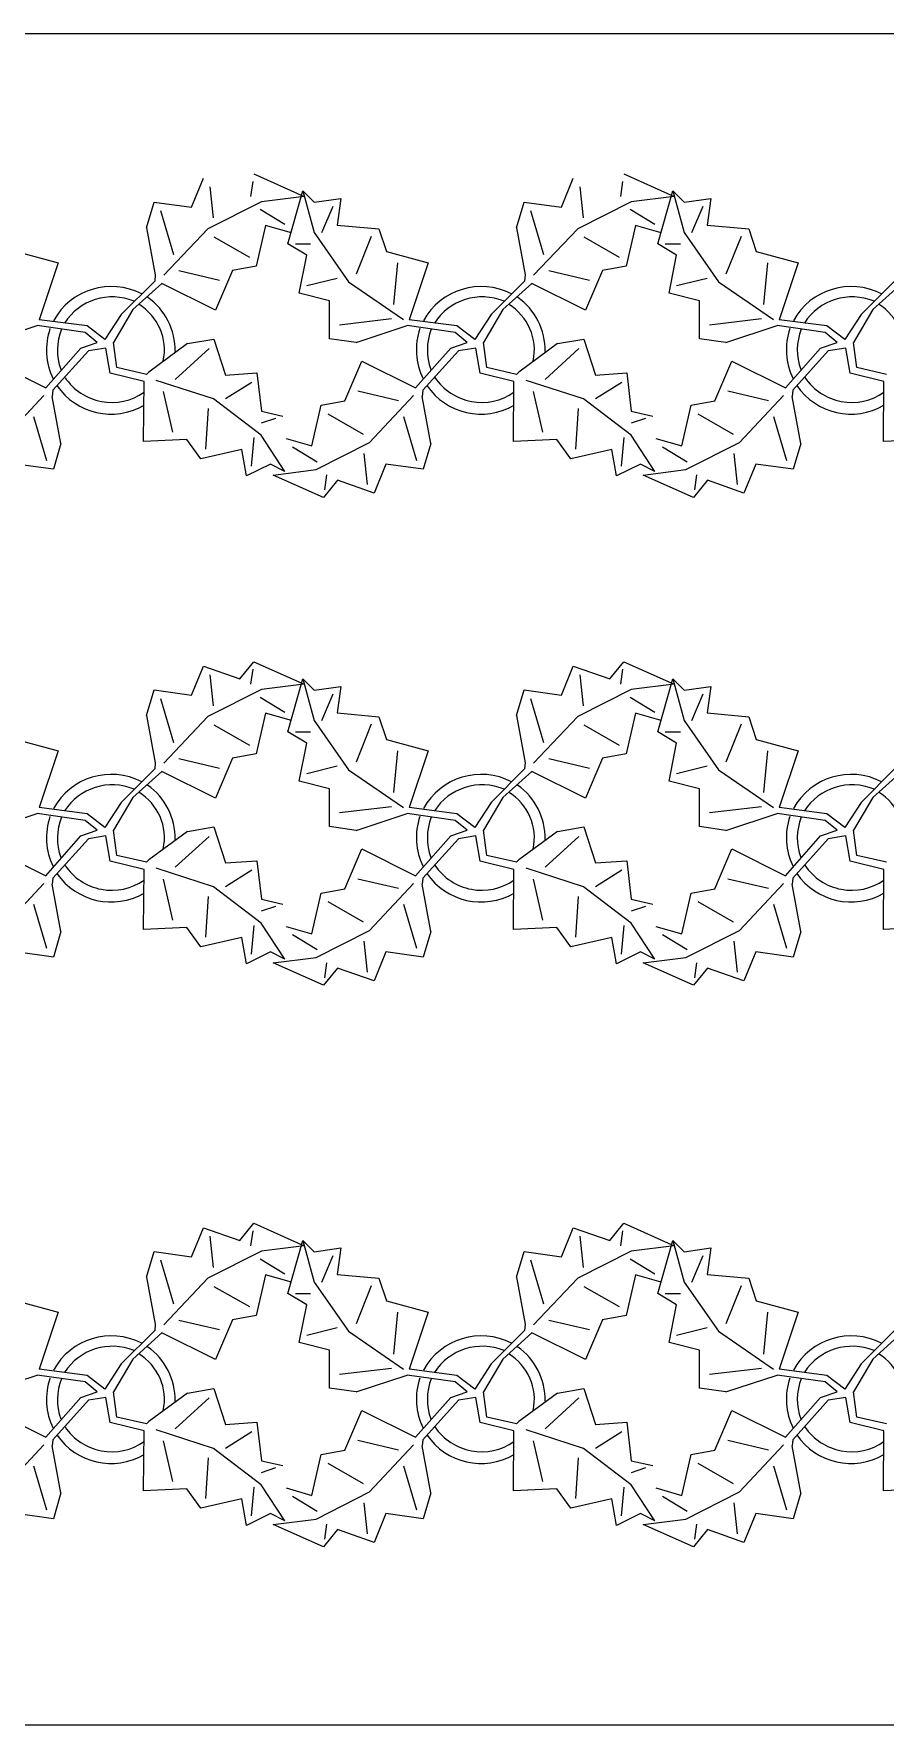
# Model space of a CAD drawing. Header units: inches. Extents: x 8624 to 20537, y 780 to 7738.
# Drawn here: x 10090.7 to 10170.1, y 7155.8 to 7313.6 of the extents above; entities that cross this region are included whole.
import ezdxf

# ---------------------------------------------------------------- set-up
doc = ezdxf.new("R2010")
doc.units = ezdxf.units.IN
doc.header["$MEASUREMENT"] = 0

msp = doc.modelspace()

# ---------------------------------------------------------------- linework, layer by layer
for p, q in [((10573.53, 7313.57), (9162.9, 7313.57)), ((10573.53, 7155.82), (9175.53, 7155.82))]:
    msp.add_line(p, q)
at = {"color": 114, "linetype": 'Continuous'}
for p, q in [((10111.19, 7300.5), (10115.9, 7298.41)), ((10145.69, 7300.5), (10150.4, 7298.41)), ((10105.4, 7297.39), (10106.49, 7300.09)), ((10107.09, 7299.29), (10107.4, 7296.39)), ((10111.09, 7299.8), (10110.9, 7298.4)), ((10114.36, 7293.97), (10115.78, 7298.92)), ((10115.78, 7298.92), (10116.84, 7295.03)), ((10115.78, 7298.92), (10116.84, 7297.86)), ((10139.9, 7297.39), (10140.99, 7300.09)), ((10141.59, 7299.29), (10141.9, 7296.39)), ((10145.59, 7299.8), (10145.4, 7298.4)), ((10148.86, 7293.97), (10150.28, 7298.92)), ((10150.28, 7298.92), (10151.34, 7295.03)), ((10150.28, 7298.92), (10151.34, 7297.86)), ((10101.2, 7295.48), (10101.9, 7297.88)), ((10101.9, 7297.88), (10105.4, 7297.39)), ((10111.9, 7297.9), (10106.9, 7295.39)), ((10115.9, 7298.41), (10111.9, 7297.9)), ((10116.84, 7297.86), (10119.31, 7298.21)), ((10117.55, 7295.03), (10118.61, 7297.5)), ((10119.31, 7298.21), (10118.96, 7295.73)), ((10135.7, 7295.48), (10136.4, 7297.88)), ((10136.4, 7297.88), (10139.9, 7297.39)), ((10146.4, 7297.9), (10141.4, 7295.39)), ((10150.4, 7298.41), (10146.4, 7297.9)), ((10151.34, 7297.86), (10153.81, 7298.21)), ((10152.05, 7295.03), (10153.11, 7297.5)), ((10153.81, 7298.21), (10153.46, 7295.73)), ((10102.5, 7297.08), (10103.71, 7292.98)), ((10112.3, 7295.7), (10111.41, 7291.9)), ((10111.8, 7297.2), (10114.1, 7295.81)), ((10114.7, 7295.01), (10112.3, 7295.7)), ((10118.96, 7295.73), (10122.85, 7295.38)), ((10137, 7297.08), (10138.21, 7292.98)), ((10146.8, 7295.7), (10145.91, 7291.9)), ((10146.3, 7297.2), (10148.6, 7295.81)), ((10149.2, 7295.01), (10146.8, 7295.7)), ((10153.46, 7295.73), (10157.35, 7295.38)), ((10101.2, 7295.48), (10102.01, 7291.08)), ((10106.9, 7295.39), (10102.79, 7291.05)), ((10110.81, 7292.7), (10107.51, 7294.59)), ((10116.84, 7295.03), (10120.02, 7290.43)), ((10122.14, 7294.67), (10120.73, 7291.14)), ((10122.85, 7295.38), (10123.56, 7293.26)), ((10135.7, 7295.48), (10136.51, 7291.08)), ((10141.4, 7295.39), (10137.29, 7291.05)), ((10145.31, 7292.7), (10142.01, 7294.59)), ((10151.34, 7295.03), (10154.52, 7290.43)), ((10156.64, 7294.67), (10155.23, 7291.14)), ((10157.35, 7295.38), (10158.06, 7293.26)), ((10089.06, 7293.26), (10092.95, 7292.2)), ((10116.13, 7292.91), (10114.36, 7293.97)), ((10115.07, 7293.97), (10116.49, 7293.97)), ((10115.42, 7289.37), (10116.13, 7292.91)), ((10123.56, 7293.26), (10127.45, 7292.2)), ((10150.63, 7292.91), (10148.86, 7293.97)), ((10149.57, 7293.97), (10150.99, 7293.97)), ((10149.92, 7289.37), (10150.63, 7292.91)), ((10158.06, 7293.26), (10161.95, 7292.2)), ((10092.95, 7292.2), (10091.18, 7286.9)), ((10102.01, 7291.08), (10101.95, 7290.51)), ((10104.21, 7291.49), (10108.01, 7290.59)), ((10109.21, 7291.5), (10107.62, 7287.79)), ((10111.41, 7291.9), (10109.21, 7291.5)), ((10124.26, 7288.31), (10124.62, 7292.2)), ((10127.45, 7292.2), (10125.68, 7286.9)), ((10136.51, 7291.08), (10136.45, 7290.51)), ((10138.71, 7291.49), (10142.51, 7290.59)), ((10143.71, 7291.5), (10142.12, 7287.79)), ((10145.91, 7291.9), (10143.71, 7291.5)), ((10158.76, 7288.31), (10159.12, 7292.2)), ((10161.95, 7292.2), (10160.18, 7286.9)), ((10101.95, 7290.51), (10098.83, 7287.39)), ((10099.91, 7287.85), (10102.62, 7290.28)), ((10107.62, 7287.79), (10102.62, 7290.28)), ((10116.13, 7290.08), (10118.96, 7290.79)), ((10120.02, 7290.43), (10125.17, 7286.91)), ((10136.45, 7290.51), (10133.33, 7287.39)), ((10134.41, 7287.85), (10137.12, 7290.28)), ((10142.12, 7287.79), (10137.12, 7290.28)), ((10150.63, 7290.08), (10153.46, 7290.79)), ((10154.52, 7290.43), (10159.67, 7286.91)), ((10170.95, 7290.51), (10167.83, 7287.39)), ((10168.91, 7287.85), (10171.62, 7290.28)), ((10099.91, 7287.85), (10098.11, 7284.79)), ((10118.25, 7288.66), (10115.42, 7289.37)), ((10118.25, 7285.13), (10118.25, 7288.66)), ((10134.41, 7287.85), (10132.61, 7284.79)), ((10152.75, 7288.66), (10149.92, 7289.37)), ((10152.75, 7285.13), (10152.75, 7288.66)), ((10168.91, 7287.85), (10167.11, 7284.79)), ((10086.23, 7284.77), (10090.99, 7286.35)), ((10095.47, 7285.7), (10090.99, 7286.35)), ((10095.64, 7286.33), (10091.18, 7286.9)), ((10097.3, 7285.05), (10095.64, 7286.33)), ((10098.83, 7287.39), (10097.3, 7285.05)), ((10124.03, 7286.98), (10119.19, 7286.4)), ((10120.73, 7284.77), (10125.49, 7286.35)), ((10129.97, 7285.7), (10125.49, 7286.35)), ((10130.14, 7286.33), (10125.68, 7286.9)), ((10131.8, 7285.05), (10130.14, 7286.33)), ((10133.33, 7287.39), (10131.8, 7285.05)), ((10158.53, 7286.98), (10153.69, 7286.4)), ((10155.23, 7284.77), (10159.99, 7286.35)), ((10164.47, 7285.7), (10159.99, 7286.35)), ((10164.64, 7286.33), (10160.18, 7286.9)), ((10166.3, 7285.05), (10164.64, 7286.33)), ((10167.83, 7287.39), (10166.3, 7285.05)), ((10095.06, 7284.26), (10096.59, 7284.79)), ((10096.59, 7284.79), (10095.47, 7285.7)), ((10098.42, 7282.44), (10098.11, 7284.79)), ((10105.01, 7284.68), (10101.41, 7282.02)), ((10105.01, 7284.68), (10107.47, 7285.1)), ((10107.47, 7285.1), (10108.57, 7281.74)), ((10120.73, 7284.77), (10118.25, 7285.13)), ((10129.56, 7284.26), (10131.09, 7284.79)), ((10131.09, 7284.79), (10129.97, 7285.7)), ((10132.92, 7282.44), (10132.61, 7284.79)), ((10139.51, 7284.68), (10135.91, 7282.02)), ((10139.51, 7284.68), (10141.97, 7285.1)), ((10141.97, 7285.1), (10143.07, 7281.74)), ((10155.23, 7284.77), (10152.75, 7285.13)), ((10164.06, 7284.26), (10165.59, 7284.79)), ((10165.59, 7284.79), (10164.47, 7285.7)), ((10167.42, 7282.44), (10167.11, 7284.79)), ((10091.79, 7280.55), (10095.06, 7284.26)), ((10095.77, 7284), (10092.45, 7280.32)), ((10097.4, 7284.26), (10095.77, 7284)), ((10097.81, 7281.92), (10097.4, 7284.26)), ((10107.02, 7284.21), (10103.87, 7281.33)), ((10126.29, 7280.55), (10129.56, 7284.26)), ((10130.27, 7284), (10126.95, 7280.32)), ((10131.9, 7284.26), (10130.27, 7284)), ((10132.31, 7281.92), (10131.9, 7284.26)), ((10141.52, 7284.21), (10138.37, 7281.33)), ((10160.79, 7280.55), (10164.06, 7284.26)), ((10164.77, 7284), (10161.45, 7280.32)), ((10166.4, 7284.26), (10164.77, 7284)), ((10166.81, 7281.92), (10166.4, 7284.26)), ((10086.78, 7283.04), (10091.79, 7280.55)), ((10100.96, 7281.13), (10097.81, 7281.92)), ((10098.42, 7282.44), (10098.42, 7282.44)), ((10101.19, 7281.8), (10098.42, 7282.44)), ((10101.41, 7282.02), (10101.19, 7281.8)), ((10108.57, 7281.74), (10111.48, 7281.94)), ((10111.48, 7281.94), (10111.9, 7278.36)), ((10119.69, 7279.33), (10121.28, 7283.04)), ((10121.28, 7283.04), (10126.29, 7280.55)), ((10135.46, 7281.13), (10132.31, 7281.92)), ((10132.92, 7282.44), (10132.92, 7282.44)), ((10135.69, 7281.8), (10132.92, 7282.44)), ((10135.91, 7282.02), (10135.69, 7281.8)), ((10143.07, 7281.74), (10145.98, 7281.94)), ((10145.98, 7281.94), (10146.4, 7278.36)), ((10154.19, 7279.33), (10155.78, 7283.04)), ((10155.78, 7283.04), (10160.79, 7280.55)), ((10169.96, 7281.13), (10166.81, 7281.92)), ((10167.42, 7282.44), (10167.42, 7282.44)), ((10170.19, 7281.8), (10167.42, 7282.44)), ((10092.45, 7280.32), (10092.39, 7279.75)), ((10100.92, 7275.54), (10100.96, 7281.13)), ((10107.43, 7279.51), (10102.08, 7281.24)), ((10102.74, 7280.22), (10103.61, 7276.41)), ((10111.02, 7281.05), (10108.55, 7279.51)), ((10124.69, 7279.35), (10120.89, 7280.24)), ((10126.95, 7280.32), (10126.89, 7279.75)), ((10135.42, 7275.54), (10135.46, 7281.13)), ((10141.93, 7279.51), (10136.58, 7281.24)), ((10137.24, 7280.22), (10138.11, 7276.41)), ((10145.52, 7281.05), (10143.05, 7279.51)), ((10159.19, 7279.35), (10155.39, 7280.24)), ((10161.45, 7280.32), (10161.39, 7279.75)), ((10169.92, 7275.54), (10169.96, 7281.13)), ((10087.5, 7275.44), (10091.6, 7279.83)), ((10093.2, 7275.35), (10092.39, 7279.75)), ((10106.73, 7274.82), (10106.98, 7278.62)), ((10111.88, 7276.13), (10107.43, 7279.51)), ((10111.9, 7278.36), (10113.9, 7277.9)), ((10116.6, 7275.13), (10117.49, 7278.93)), ((10117.49, 7278.93), (10119.69, 7279.33)), ((10122, 7275.44), (10126.1, 7279.83)), ((10127.7, 7275.35), (10126.89, 7279.75)), ((10141.23, 7274.82), (10141.48, 7278.62)), ((10146.38, 7276.13), (10141.93, 7279.51)), ((10146.4, 7278.36), (10148.4, 7277.9)), ((10151.1, 7275.13), (10151.99, 7278.93)), ((10151.99, 7278.93), (10154.19, 7279.33)), ((10156.5, 7275.44), (10160.6, 7279.83)), ((10162.2, 7275.35), (10161.39, 7279.75)), ((10091.9, 7273.75), (10090.69, 7277.85)), ((10113.23, 7277.68), (10111.89, 7277.25)), ((10118.09, 7278.13), (10121.4, 7276.24)), ((10126.4, 7273.75), (10125.19, 7277.85)), ((10147.73, 7277.68), (10146.39, 7277.25)), ((10152.59, 7278.13), (10155.9, 7276.24)), ((10160.9, 7273.75), (10159.69, 7277.85)), ((10093.2, 7275.35), (10092.5, 7272.95)), ((10104.94, 7275.73), (10100.92, 7275.54)), ((10106.27, 7273.93), (10104.94, 7275.73)), ((10111.21, 7275.91), (10110.96, 7273.23)), ((10114.09, 7272.76), (10111.88, 7276.13)), ((10114.2, 7275.82), (10116.6, 7275.13)), ((10117, 7272.93), (10122, 7275.44)), ((10127.7, 7275.35), (10127, 7272.95)), ((10139.44, 7275.73), (10135.42, 7275.54)), ((10140.77, 7273.93), (10139.44, 7275.73)), ((10145.71, 7275.91), (10145.46, 7273.23)), ((10148.59, 7272.76), (10146.38, 7276.13)), ((10148.7, 7275.82), (10151.1, 7275.13)), ((10151.5, 7272.93), (10156.5, 7275.44)), ((10162.2, 7275.35), (10161.5, 7272.95)), ((10173.94, 7275.73), (10169.92, 7275.54)), ((10110.08, 7274.8), (10106.27, 7273.93)), ((10110.51, 7272.34), (10110.08, 7274.8)), ((10117.1, 7273.63), (10114.8, 7275.02)), ((10121.81, 7271.54), (10121.5, 7274.44)), ((10144.58, 7274.8), (10140.77, 7273.93)), ((10145.01, 7272.34), (10144.58, 7274.8)), ((10151.6, 7273.63), (10149.3, 7275.02)), ((10156.31, 7271.54), (10156, 7274.44)), ((10092.5, 7272.95), (10089, 7273.44)), ((10112.75, 7273.44), (10110.51, 7272.34)), ((10114.09, 7272.76), (10112.75, 7273.44)), ((10113, 7272.42), (10117, 7272.93)), ((10117.71, 7270.33), (10113, 7272.42)), ((10117.81, 7271.03), (10118, 7272.43)), ((10123.5, 7273.44), (10122.41, 7270.74)), ((10127, 7272.95), (10123.5, 7273.44)), ((10147.25, 7273.44), (10145.01, 7272.34)), ((10148.59, 7272.76), (10147.25, 7273.44)), ((10147.5, 7272.42), (10151.5, 7272.93)), ((10152.21, 7270.33), (10147.5, 7272.42)), ((10152.31, 7271.03), (10152.5, 7272.43)), ((10158, 7273.44), (10156.91, 7270.74)), ((10161.5, 7272.95), (10158, 7273.44)), ((10119, 7271.93), (10117.71, 7270.33)), ((10122.41, 7270.74), (10119, 7271.93)), ((10153.5, 7271.93), (10152.21, 7270.33)), ((10156.91, 7270.74), (10153.5, 7271.93)), ((10109.9, 7253.4), (10111.19, 7255)), ((10111.19, 7255), (10115.9, 7252.91)), ((10144.4, 7253.4), (10145.69, 7255)), ((10145.69, 7255), (10150.4, 7252.91)), ((10105.4, 7251.89), (10106.49, 7254.59)), ((10106.49, 7254.59), (10109.9, 7253.4)), ((10107.09, 7253.79), (10107.4, 7250.89)), ((10111.09, 7254.3), (10110.9, 7252.9)), ((10114.36, 7248.47), (10115.78, 7253.42)), ((10115.78, 7253.42), (10116.84, 7249.53)), ((10115.78, 7253.42), (10116.84, 7252.36)), ((10139.9, 7251.89), (10140.99, 7254.59)), ((10140.99, 7254.59), (10144.4, 7253.4)), ((10141.59, 7253.79), (10141.9, 7250.89)), ((10145.59, 7254.3), (10145.4, 7252.9)), ((10148.86, 7248.47), (10150.28, 7253.42)), ((10150.28, 7253.42), (10151.34, 7249.53)), ((10150.28, 7253.42), (10151.34, 7252.36)), ((10101.2, 7249.98), (10101.9, 7252.38)), ((10101.9, 7252.38), (10105.4, 7251.89)), ((10102.5, 7251.58), (10103.71, 7247.48)), ((10111.9, 7252.4), (10106.9, 7249.89)), ((10111.8, 7251.7), (10114.1, 7250.31)), ((10115.9, 7252.91), (10111.9, 7252.4)), ((10116.84, 7252.36), (10119.31, 7252.71)), ((10117.55, 7249.53), (10118.61, 7252)), ((10119.31, 7252.71), (10118.96, 7250.23)), ((10135.7, 7249.98), (10136.4, 7252.38)), ((10136.4, 7252.38), (10139.9, 7251.89)), ((10137, 7251.58), (10138.21, 7247.48)), ((10146.4, 7252.4), (10141.4, 7249.89)), ((10146.3, 7251.7), (10148.6, 7250.31)), ((10150.4, 7252.91), (10146.4, 7252.4)), ((10151.34, 7252.36), (10153.81, 7252.71)), ((10152.05, 7249.53), (10153.11, 7252)), ((10153.81, 7252.71), (10153.46, 7250.23)), ((10101.2, 7249.98), (10102.01, 7245.58)), ((10112.3, 7250.2), (10111.41, 7246.4)), ((10114.7, 7249.51), (10112.3, 7250.2)), ((10118.96, 7250.23), (10122.85, 7249.88)), ((10135.7, 7249.98), (10136.51, 7245.58)), ((10146.8, 7250.2), (10145.91, 7246.4)), ((10149.2, 7249.51), (10146.8, 7250.2)), ((10153.46, 7250.23), (10157.35, 7249.88)), ((10106.9, 7249.89), (10102.79, 7245.55)), ((10110.81, 7247.2), (10107.51, 7249.09)), ((10116.13, 7247.41), (10114.36, 7248.47)), ((10115.07, 7248.47), (10116.49, 7248.47)), ((10116.84, 7249.53), (10120.02, 7244.93)), ((10122.14, 7249.17), (10120.73, 7245.64)), ((10122.85, 7249.88), (10123.56, 7247.76)), ((10141.4, 7249.89), (10137.29, 7245.55)), ((10145.31, 7247.2), (10142.01, 7249.09)), ((10150.63, 7247.41), (10148.86, 7248.47)), ((10149.57, 7248.47), (10150.99, 7248.47)), ((10151.34, 7249.53), (10154.52, 7244.93)), ((10156.64, 7249.17), (10155.23, 7245.64)), ((10157.35, 7249.88), (10158.06, 7247.76)), ((10089.06, 7247.76), (10092.95, 7246.7)), ((10115.42, 7243.87), (10116.13, 7247.41)), ((10123.56, 7247.76), (10127.45, 7246.7)), ((10149.92, 7243.87), (10150.63, 7247.41)), ((10158.06, 7247.76), (10161.95, 7246.7)), ((10092.95, 7246.7), (10091.18, 7241.4)), ((10102.01, 7245.58), (10101.95, 7245.01)), ((10104.21, 7245.99), (10108.01, 7245.09)), ((10109.21, 7246), (10107.62, 7242.29)), ((10111.41, 7246.4), (10109.21, 7246)), ((10116.13, 7244.58), (10118.96, 7245.29)), ((10124.26, 7242.81), (10124.62, 7246.7)), ((10127.45, 7246.7), (10125.68, 7241.4)), ((10136.51, 7245.58), (10136.45, 7245.01)), ((10138.71, 7245.99), (10142.51, 7245.09)), ((10143.71, 7246), (10142.12, 7242.29)), ((10145.91, 7246.4), (10143.71, 7246)), ((10150.63, 7244.58), (10153.46, 7245.29)), ((10158.76, 7242.81), (10159.12, 7246.7)), ((10161.95, 7246.7), (10160.18, 7241.4)), ((10101.95, 7245.01), (10098.83, 7241.89)), ((10099.91, 7242.35), (10102.62, 7244.78)), ((10107.62, 7242.29), (10102.62, 7244.78)), ((10118.25, 7243.16), (10115.42, 7243.87)), ((10120.02, 7244.93), (10125.17, 7241.41)), ((10136.45, 7245.01), (10133.33, 7241.89)), ((10134.41, 7242.35), (10137.12, 7244.78)), ((10142.12, 7242.29), (10137.12, 7244.78)), ((10152.75, 7243.16), (10149.92, 7243.87)), ((10154.52, 7244.93), (10159.67, 7241.41)), ((10170.95, 7245.01), (10167.83, 7241.89)), ((10168.91, 7242.35), (10171.62, 7244.78)), ((10099.91, 7242.35), (10098.11, 7239.29)), ((10118.25, 7239.63), (10118.25, 7243.16)), ((10134.41, 7242.35), (10132.61, 7239.29)), ((10152.75, 7239.63), (10152.75, 7243.16)), ((10168.91, 7242.35), (10167.11, 7239.29)), ((10086.23, 7239.27), (10090.99, 7240.85)), ((10095.47, 7240.2), (10090.99, 7240.85)), ((10095.64, 7240.83), (10091.18, 7241.4)), ((10097.3, 7239.55), (10095.64, 7240.83)), ((10098.83, 7241.89), (10097.3, 7239.55)), ((10124.03, 7241.48), (10119.19, 7240.9)), ((10120.73, 7239.27), (10125.49, 7240.85)), ((10129.97, 7240.2), (10125.49, 7240.85)), ((10130.14, 7240.83), (10125.68, 7241.4)), ((10131.8, 7239.55), (10130.14, 7240.83)), ((10133.33, 7241.89), (10131.8, 7239.55)), ((10158.53, 7241.48), (10153.69, 7240.9)), ((10155.23, 7239.27), (10159.99, 7240.85)), ((10164.47, 7240.2), (10159.99, 7240.85)), ((10164.64, 7240.83), (10160.18, 7241.4)), ((10166.3, 7239.55), (10164.64, 7240.83)), ((10167.83, 7241.89), (10166.3, 7239.55)), ((10095.06, 7238.76), (10096.59, 7239.29)), ((10096.59, 7239.29), (10095.47, 7240.2)), ((10098.42, 7236.94), (10098.11, 7239.29)), ((10105.01, 7239.18), (10101.41, 7236.52)), ((10105.01, 7239.18), (10107.47, 7239.6)), ((10107.47, 7239.6), (10108.57, 7236.24)), ((10120.73, 7239.27), (10118.25, 7239.63)), ((10129.56, 7238.76), (10131.09, 7239.29)), ((10131.09, 7239.29), (10129.97, 7240.2)), ((10132.92, 7236.94), (10132.61, 7239.29)), ((10139.51, 7239.18), (10135.91, 7236.52)), ((10139.51, 7239.18), (10141.97, 7239.6)), ((10141.97, 7239.6), (10143.07, 7236.24)), ((10155.23, 7239.27), (10152.75, 7239.63)), ((10164.06, 7238.76), (10165.59, 7239.29)), ((10165.59, 7239.29), (10164.47, 7240.2)), ((10167.42, 7236.94), (10167.11, 7239.29)), ((10086.78, 7237.54), (10091.79, 7235.05)), ((10091.79, 7235.05), (10095.06, 7238.76)), ((10095.77, 7238.5), (10092.45, 7234.82)), ((10097.4, 7238.76), (10095.77, 7238.5)), ((10097.81, 7236.42), (10097.4, 7238.76)), ((10107.02, 7238.71), (10103.87, 7235.83)), ((10119.69, 7233.83), (10121.28, 7237.54)), ((10121.28, 7237.54), (10126.29, 7235.05)), ((10126.29, 7235.05), (10129.56, 7238.76)), ((10130.27, 7238.5), (10126.95, 7234.82)), ((10131.9, 7238.76), (10130.27, 7238.5)), ((10132.31, 7236.42), (10131.9, 7238.76)), ((10141.52, 7238.71), (10138.37, 7235.83)), ((10154.19, 7233.83), (10155.78, 7237.54)), ((10155.78, 7237.54), (10160.79, 7235.05)), ((10160.79, 7235.05), (10164.06, 7238.76)), ((10164.77, 7238.5), (10161.45, 7234.82)), ((10166.4, 7238.76), (10164.77, 7238.5)), ((10166.81, 7236.42), (10166.4, 7238.76)), ((10100.96, 7235.63), (10097.81, 7236.42)), ((10098.42, 7236.94), (10098.42, 7236.94)), ((10101.19, 7236.3), (10098.42, 7236.94)), ((10101.41, 7236.52), (10101.19, 7236.3)), ((10107.43, 7234.01), (10102.08, 7235.74)), ((10108.57, 7236.24), (10111.48, 7236.44)), ((10111.48, 7236.44), (10111.9, 7232.86)), ((10135.46, 7235.63), (10132.31, 7236.42)), ((10132.92, 7236.94), (10132.92, 7236.94)), ((10135.69, 7236.3), (10132.92, 7236.94)), ((10135.91, 7236.52), (10135.69, 7236.3)), ((10141.93, 7234.01), (10136.58, 7235.74)), ((10143.07, 7236.24), (10145.98, 7236.44)), ((10145.98, 7236.44), (10146.4, 7232.86)), ((10169.96, 7235.63), (10166.81, 7236.42)), ((10167.42, 7236.94), (10167.42, 7236.94)), ((10170.19, 7236.3), (10167.42, 7236.94)), ((10087.5, 7229.94), (10091.6, 7234.33)), ((10092.45, 7234.82), (10092.39, 7234.25)), ((10093.2, 7229.85), (10092.39, 7234.25)), ((10100.92, 7230.04), (10100.96, 7235.63)), ((10102.74, 7234.72), (10103.61, 7230.91)), ((10111.02, 7235.55), (10108.55, 7234.01)), ((10124.69, 7233.85), (10120.89, 7234.74)), ((10122, 7229.94), (10126.1, 7234.33)), ((10126.95, 7234.82), (10126.89, 7234.25)), ((10127.7, 7229.85), (10126.89, 7234.25)), ((10135.42, 7230.04), (10135.46, 7235.63)), ((10137.24, 7234.72), (10138.11, 7230.91)), ((10145.52, 7235.55), (10143.05, 7234.01)), ((10159.19, 7233.85), (10155.39, 7234.74)), ((10156.5, 7229.94), (10160.6, 7234.33)), ((10161.45, 7234.82), (10161.39, 7234.25)), ((10162.2, 7229.85), (10161.39, 7234.25)), ((10169.92, 7230.04), (10169.96, 7235.63)), ((10106.73, 7229.32), (10106.98, 7233.12)), ((10111.88, 7230.63), (10107.43, 7234.01)), ((10111.9, 7232.86), (10113.9, 7232.4)), ((10116.6, 7229.63), (10117.49, 7233.43)), ((10117.49, 7233.43), (10119.69, 7233.83)), ((10118.09, 7232.63), (10121.4, 7230.74)), ((10141.23, 7229.32), (10141.48, 7233.12)), ((10146.38, 7230.63), (10141.93, 7234.01)), ((10146.4, 7232.86), (10148.4, 7232.4)), ((10151.1, 7229.63), (10151.99, 7233.43)), ((10151.99, 7233.43), (10154.19, 7233.83)), ((10152.59, 7232.63), (10155.9, 7230.74)), ((10091.9, 7228.25), (10090.69, 7232.35)), ((10113.23, 7232.18), (10111.89, 7231.75)), ((10126.4, 7228.25), (10125.19, 7232.35)), ((10147.73, 7232.18), (10146.39, 7231.75)), ((10160.9, 7228.25), (10159.69, 7232.35)), ((10093.2, 7229.85), (10092.5, 7227.45)), ((10104.94, 7230.23), (10100.92, 7230.04)), ((10106.27, 7228.43), (10104.94, 7230.23)), ((10111.21, 7230.41), (10110.96, 7227.73)), ((10114.09, 7227.26), (10111.88, 7230.63)), ((10114.2, 7230.32), (10116.6, 7229.63)), ((10117.1, 7228.13), (10114.8, 7229.52)), ((10117, 7227.43), (10122, 7229.94)), ((10127.7, 7229.85), (10127, 7227.45)), ((10139.44, 7230.23), (10135.42, 7230.04)), ((10140.77, 7228.43), (10139.44, 7230.23)), ((10145.71, 7230.41), (10145.46, 7227.73)), ((10148.59, 7227.26), (10146.38, 7230.63)), ((10148.7, 7230.32), (10151.1, 7229.63)), ((10151.6, 7228.13), (10149.3, 7229.52)), ((10151.5, 7227.43), (10156.5, 7229.94)), ((10162.2, 7229.85), (10161.5, 7227.45)), ((10173.94, 7230.23), (10169.92, 7230.04)), ((10092.5, 7227.45), (10089, 7227.94)), ((10110.08, 7229.3), (10106.27, 7228.43)), ((10110.51, 7226.84), (10110.08, 7229.3)), ((10112.75, 7227.94), (10110.51, 7226.84)), ((10114.09, 7227.26), (10112.75, 7227.94)), ((10121.81, 7226.04), (10121.5, 7228.94)), ((10123.5, 7227.94), (10122.41, 7225.24)), ((10127, 7227.45), (10123.5, 7227.94)), ((10144.58, 7229.3), (10140.77, 7228.43)), ((10145.01, 7226.84), (10144.58, 7229.3)), ((10147.25, 7227.94), (10145.01, 7226.84)), ((10148.59, 7227.26), (10147.25, 7227.94)), ((10156.31, 7226.04), (10156, 7228.94)), ((10158, 7227.94), (10156.91, 7225.24)), ((10161.5, 7227.45), (10158, 7227.94)), ((10113, 7226.92), (10117, 7227.43)), ((10117.71, 7224.83), (10113, 7226.92)), ((10119, 7226.43), (10117.71, 7224.83)), ((10117.81, 7225.53), (10118, 7226.93)), ((10122.41, 7225.24), (10119, 7226.43)), ((10147.5, 7226.92), (10151.5, 7227.43)), ((10152.21, 7224.83), (10147.5, 7226.92)), ((10153.5, 7226.43), (10152.21, 7224.83)), ((10152.31, 7225.53), (10152.5, 7226.93)), ((10156.91, 7225.24), (10153.5, 7226.43)), ((10109.9, 7201.02), (10111.19, 7202.63)), ((10111.19, 7202.63), (10115.9, 7200.54)), ((10144.4, 7201.02), (10145.69, 7202.63)), ((10145.69, 7202.63), (10150.4, 7200.54)), ((10105.4, 7199.51), (10106.49, 7202.22)), ((10106.49, 7202.22), (10109.9, 7201.02)), ((10107.09, 7201.42), (10107.4, 7198.52)), ((10111.09, 7201.93), (10110.9, 7200.53)), ((10114.36, 7196.09), (10115.78, 7201.04)), ((10115.78, 7201.04), (10116.84, 7197.15)), ((10115.78, 7201.04), (10116.84, 7199.98)), ((10139.9, 7199.51), (10140.99, 7202.22)), ((10140.99, 7202.22), (10144.4, 7201.02)), ((10141.59, 7201.42), (10141.9, 7198.52)), ((10145.59, 7201.93), (10145.4, 7200.53)), ((10148.86, 7196.09), (10150.28, 7201.04)), ((10150.28, 7201.04), (10151.34, 7197.15)), ((10150.28, 7201.04), (10151.34, 7199.98)), ((10101.2, 7197.6), (10101.9, 7200.01)), ((10101.9, 7200.01), (10105.4, 7199.51)), ((10111.9, 7200.03), (10106.9, 7197.52)), ((10115.9, 7200.54), (10111.9, 7200.03)), ((10116.84, 7199.98), (10119.31, 7200.34)), ((10117.55, 7197.15), (10118.61, 7199.63)), ((10119.31, 7200.34), (10118.96, 7197.86)), ((10135.7, 7197.6), (10136.4, 7200.01)), ((10136.4, 7200.01), (10139.9, 7199.51)), ((10146.4, 7200.03), (10141.4, 7197.52)), ((10150.4, 7200.54), (10146.4, 7200.03)), ((10151.34, 7199.98), (10153.81, 7200.34)), ((10152.05, 7197.15), (10153.11, 7199.63)), ((10153.81, 7200.34), (10153.46, 7197.86)), ((10102.5, 7199.21), (10103.71, 7195.11)), ((10111.8, 7199.33), (10114.1, 7197.93)), ((10137, 7199.21), (10138.21, 7195.11)), ((10146.3, 7199.33), (10148.6, 7197.93)), ((10101.2, 7197.6), (10102.01, 7193.21)), ((10106.9, 7197.52), (10102.79, 7193.17)), ((10110.81, 7194.83), (10107.51, 7196.72)), ((10112.3, 7197.83), (10111.41, 7194.03)), ((10114.7, 7197.13), (10112.3, 7197.83)), ((10116.84, 7197.15), (10120.02, 7192.56)), ((10118.96, 7197.86), (10122.85, 7197.51)), ((10122.14, 7196.8), (10120.73, 7193.26)), ((10122.85, 7197.51), (10123.56, 7195.39)), ((10135.7, 7197.6), (10136.51, 7193.21)), ((10141.4, 7197.52), (10137.29, 7193.17)), ((10145.31, 7194.83), (10142.01, 7196.72)), ((10146.8, 7197.83), (10145.91, 7194.03)), ((10149.2, 7197.13), (10146.8, 7197.83)), ((10151.34, 7197.15), (10154.52, 7192.56)), ((10153.46, 7197.86), (10157.35, 7197.51)), ((10156.64, 7196.8), (10155.23, 7193.26)), ((10157.35, 7197.51), (10158.06, 7195.39)), ((10089.06, 7195.39), (10092.95, 7194.33)), ((10116.13, 7195.03), (10114.36, 7196.09)), ((10115.07, 7196.09), (10116.49, 7196.09)), ((10115.42, 7191.5), (10116.13, 7195.03)), ((10123.56, 7195.39), (10127.45, 7194.33)), ((10150.63, 7195.03), (10148.86, 7196.09)), ((10149.57, 7196.09), (10150.99, 7196.09)), ((10149.92, 7191.5), (10150.63, 7195.03)), ((10158.06, 7195.39), (10161.95, 7194.33)), ((10092.95, 7194.33), (10091.18, 7189.02)), ((10102.01, 7193.21), (10101.95, 7192.64)), ((10104.21, 7193.61), (10108.01, 7192.72)), ((10109.21, 7193.62), (10107.62, 7189.92)), ((10111.41, 7194.03), (10109.21, 7193.62)), ((10124.26, 7190.44), (10124.62, 7194.33)), ((10127.45, 7194.33), (10125.68, 7189.02)), ((10136.51, 7193.21), (10136.45, 7192.64)), ((10138.71, 7193.61), (10142.51, 7192.72)), ((10143.71, 7193.62), (10142.12, 7189.92)), ((10145.91, 7194.03), (10143.71, 7193.62)), ((10158.76, 7190.44), (10159.12, 7194.33)), ((10161.95, 7194.33), (10160.18, 7189.02)), ((10101.95, 7192.64), (10098.83, 7189.52)), ((10099.91, 7189.97), (10102.62, 7192.41)), ((10107.62, 7189.92), (10102.62, 7192.41)), ((10116.13, 7192.2), (10118.96, 7192.91)), ((10120.02, 7192.56), (10125.17, 7189.04)), ((10136.45, 7192.64), (10133.33, 7189.52)), ((10134.41, 7189.97), (10137.12, 7192.41)), ((10142.12, 7189.92), (10137.12, 7192.41)), ((10150.63, 7192.2), (10153.46, 7192.91)), ((10154.52, 7192.56), (10159.67, 7189.04)), ((10170.95, 7192.64), (10167.83, 7189.52)), ((10168.91, 7189.97), (10171.62, 7192.41)), ((10118.25, 7190.79), (10115.42, 7191.5)), ((10118.25, 7187.25), (10118.25, 7190.79)), ((10152.75, 7190.79), (10149.92, 7191.5)), ((10152.75, 7187.25), (10152.75, 7190.79)), ((10086.23, 7186.9), (10090.99, 7188.48)), ((10095.47, 7187.83), (10090.99, 7188.48)), ((10095.64, 7188.45), (10091.18, 7189.02)), ((10097.3, 7187.17), (10095.64, 7188.45)), ((10098.83, 7189.52), (10097.3, 7187.17)), ((10099.91, 7189.97), (10098.11, 7186.91)), ((10124.03, 7189.1), (10119.19, 7188.53)), ((10120.73, 7186.9), (10125.49, 7188.48)), ((10129.97, 7187.83), (10125.49, 7188.48)), ((10130.14, 7188.45), (10125.68, 7189.02)), ((10131.8, 7187.17), (10130.14, 7188.45)), ((10133.33, 7189.52), (10131.8, 7187.17)), ((10134.41, 7189.97), (10132.61, 7186.91)), ((10158.53, 7189.1), (10153.69, 7188.53)), ((10155.23, 7186.9), (10159.99, 7188.48)), ((10164.47, 7187.83), (10159.99, 7188.48)), ((10164.64, 7188.45), (10160.18, 7189.02)), ((10166.3, 7187.17), (10164.64, 7188.45)), ((10167.83, 7189.52), (10166.3, 7187.17)), ((10168.91, 7189.97), (10167.11, 7186.91)), ((10095.06, 7186.39), (10096.59, 7186.91)), ((10096.59, 7186.91), (10095.47, 7187.83)), ((10098.42, 7184.56), (10098.11, 7186.91)), ((10105.01, 7186.8), (10107.47, 7187.23)), ((10107.47, 7187.23), (10108.57, 7183.87)), ((10120.73, 7186.9), (10118.25, 7187.25)), ((10129.56, 7186.39), (10131.09, 7186.91)), ((10131.09, 7186.91), (10129.97, 7187.83)), ((10132.92, 7184.56), (10132.61, 7186.91)), ((10139.51, 7186.8), (10141.97, 7187.23)), ((10141.97, 7187.23), (10143.07, 7183.87)), ((10155.23, 7186.9), (10152.75, 7187.25)), ((10164.06, 7186.39), (10165.59, 7186.91)), ((10165.59, 7186.91), (10164.47, 7187.83)), ((10167.42, 7184.56), (10167.11, 7186.91)), ((10091.79, 7182.68), (10095.06, 7186.39)), ((10095.77, 7186.13), (10092.45, 7182.44)), ((10097.4, 7186.39), (10095.77, 7186.13)), ((10097.81, 7184.04), (10097.4, 7186.39)), ((10105.01, 7186.8), (10101.41, 7184.15)), ((10107.02, 7186.34), (10103.87, 7183.46)), ((10126.29, 7182.68), (10129.56, 7186.39)), ((10130.27, 7186.13), (10126.95, 7182.44)), ((10131.9, 7186.39), (10130.27, 7186.13)), ((10132.31, 7184.04), (10131.9, 7186.39)), ((10139.51, 7186.8), (10135.91, 7184.15)), ((10141.52, 7186.34), (10138.37, 7183.46)), ((10160.79, 7182.68), (10164.06, 7186.39)), ((10164.77, 7186.13), (10161.45, 7182.44)), ((10166.4, 7186.39), (10164.77, 7186.13)), ((10166.81, 7184.04), (10166.4, 7186.39)), ((10086.78, 7185.16), (10091.79, 7182.68)), ((10100.96, 7183.26), (10097.81, 7184.04)), ((10098.42, 7184.56), (10098.42, 7184.56)), ((10101.19, 7183.92), (10098.42, 7184.56)), ((10101.41, 7184.15), (10101.19, 7183.92)), ((10108.57, 7183.87), (10111.48, 7184.07)), ((10111.48, 7184.07), (10111.9, 7180.49)), ((10119.69, 7181.46), (10121.28, 7185.16)), ((10121.28, 7185.16), (10126.29, 7182.68)), ((10135.46, 7183.26), (10132.31, 7184.04)), ((10132.92, 7184.56), (10132.92, 7184.56)), ((10135.69, 7183.92), (10132.92, 7184.56)), ((10135.91, 7184.15), (10135.69, 7183.92)), ((10143.07, 7183.87), (10145.98, 7184.07)), ((10145.98, 7184.07), (10146.4, 7180.49)), ((10154.19, 7181.46), (10155.78, 7185.16)), ((10155.78, 7185.16), (10160.79, 7182.68)), ((10169.96, 7183.26), (10166.81, 7184.04)), ((10167.42, 7184.56), (10167.42, 7184.56)), ((10170.19, 7183.92), (10167.42, 7184.56)), ((10092.45, 7182.44), (10092.39, 7181.88)), ((10100.92, 7177.67), (10100.96, 7183.26)), ((10107.43, 7181.64), (10102.08, 7183.37)), ((10102.74, 7182.35), (10103.61, 7178.54)), ((10111.02, 7183.18), (10108.55, 7181.63)), ((10124.69, 7181.47), (10120.89, 7182.36)), ((10126.95, 7182.44), (10126.89, 7181.88)), ((10135.42, 7177.67), (10135.46, 7183.26)), ((10141.93, 7181.64), (10136.58, 7183.37)), ((10137.24, 7182.35), (10138.11, 7178.54)), ((10145.52, 7183.18), (10143.05, 7181.63)), ((10159.19, 7181.47), (10155.39, 7182.36)), ((10161.45, 7182.44), (10161.39, 7181.88)), ((10169.92, 7177.67), (10169.96, 7183.26)), ((10087.5, 7177.57), (10091.6, 7181.96)), ((10093.2, 7177.48), (10092.39, 7181.88)), ((10106.73, 7176.95), (10106.98, 7180.75)), ((10111.88, 7178.25), (10107.43, 7181.64)), ((10116.6, 7177.25), (10117.49, 7181.06)), ((10117.49, 7181.06), (10119.69, 7181.46)), ((10122, 7177.57), (10126.1, 7181.96)), ((10127.7, 7177.48), (10126.89, 7181.88)), ((10141.23, 7176.95), (10141.48, 7180.75)), ((10146.38, 7178.25), (10141.93, 7181.64)), ((10151.1, 7177.25), (10151.99, 7181.06)), ((10151.99, 7181.06), (10154.19, 7181.46)), ((10156.5, 7177.57), (10160.6, 7181.96)), ((10162.2, 7177.48), (10161.39, 7181.88)), ((10091.9, 7175.88), (10090.69, 7179.97)), ((10113.23, 7179.81), (10111.89, 7179.37)), ((10111.9, 7180.49), (10113.9, 7180.03)), ((10118.09, 7180.26), (10121.4, 7178.36)), ((10126.4, 7175.88), (10125.19, 7179.97)), ((10147.73, 7179.81), (10146.39, 7179.37)), ((10146.4, 7180.49), (10148.4, 7180.03)), ((10152.59, 7180.26), (10155.9, 7178.36)), ((10160.9, 7175.88), (10159.69, 7179.97)), ((10093.2, 7177.48), (10092.5, 7175.08)), ((10104.94, 7177.86), (10100.92, 7177.67)), ((10106.27, 7176.06), (10104.94, 7177.86)), ((10111.21, 7178.03), (10110.96, 7175.35)), ((10114.09, 7174.88), (10111.88, 7178.25)), ((10114.2, 7177.95), (10116.6, 7177.25)), ((10117, 7175.05), (10122, 7177.57)), ((10127.7, 7177.48), (10127, 7175.08)), ((10139.44, 7177.86), (10135.42, 7177.67)), ((10140.77, 7176.06), (10139.44, 7177.86)), ((10145.71, 7178.03), (10145.46, 7175.35)), ((10148.59, 7174.88), (10146.38, 7178.25)), ((10148.7, 7177.95), (10151.1, 7177.25)), ((10151.5, 7175.05), (10156.5, 7177.57)), ((10162.2, 7177.48), (10161.5, 7175.08)), ((10173.94, 7177.86), (10169.92, 7177.67)), ((10110.08, 7176.93), (10106.27, 7176.06)), ((10110.51, 7174.46), (10110.08, 7176.93)), ((10117.1, 7175.75), (10114.8, 7177.15)), ((10121.81, 7173.66), (10121.5, 7176.56)), ((10144.58, 7176.93), (10140.77, 7176.06)), ((10145.01, 7174.46), (10144.58, 7176.93)), ((10151.6, 7175.75), (10149.3, 7177.15)), ((10156.31, 7173.66), (10156, 7176.56)), ((10092.5, 7175.08), (10089, 7175.57)), ((10112.75, 7175.56), (10110.51, 7174.46)), ((10114.09, 7174.88), (10112.75, 7175.56)), ((10113, 7174.54), (10117, 7175.05)), ((10117.71, 7172.46), (10113, 7174.54)), ((10117.81, 7173.16), (10118, 7174.56)), ((10123.5, 7175.57), (10122.41, 7172.87)), ((10127, 7175.08), (10123.5, 7175.57)), ((10147.25, 7175.56), (10145.01, 7174.46)), ((10148.59, 7174.88), (10147.25, 7175.56)), ((10147.5, 7174.54), (10151.5, 7175.05)), ((10152.21, 7172.46), (10147.5, 7174.54)), ((10152.31, 7173.16), (10152.5, 7174.56)), ((10158, 7175.57), (10156.91, 7172.87)), ((10161.5, 7175.08), (10158, 7175.57)), ((10119, 7174.06), (10117.71, 7172.46)), ((10122.41, 7172.87), (10119, 7174.06)), ((10153.5, 7174.06), (10152.21, 7172.46)), ((10156.91, 7172.87), (10153.5, 7174.06))]:
    msp.add_line(p, q, dxfattribs=at)
for centre, radius, start, end in [((10097.91, 7283.85), 6.15, 62.5812, 151.2714), ((10132.41, 7283.85), 6.15, 62.5812, 151.2714), ((10166.91, 7283.85), 6.15, 62.5812, 151.2714), ((10098, 7283.74), 5.29, 67.3711, 147.472), ((10097.86, 7284.07), 5, 348.1647, 58.6725), ((10097.86, 7284.07), 6, 358.6147, 55.1169), ((10132.5, 7283.74), 5.29, 67.3711, 147.472), ((10132.36, 7284.07), 5, 348.1647, 58.6725), ((10132.36, 7284.07), 6, 358.6147, 55.1169), ((10167, 7283.74), 5.29, 67.3711, 147.472), ((10166.86, 7284.07), 5, 348.1647, 58.6725), ((10097.99, 7284.1), 6.13, 161.2017, 206.0918), ((10098.16, 7284.07), 5.28, 158.4094, 200.0301), ((10132.49, 7284.1), 6.13, 161.2017, 206.0918), ((10132.66, 7284.07), 5.28, 158.4094, 200.0301), ((10166.99, 7284.1), 6.13, 161.2017, 206.0918), ((10167.16, 7284.07), 5.28, 158.4094, 200.0301), ((10097.95, 7284.44), 5.25, 213.8219, 304.9414), ((10132.45, 7284.44), 5.25, 213.8219, 304.9414), ((10166.95, 7284.44), 5.25, 213.8219, 304.9414), ((10097.89, 7284.23), 6.13, 214.3757, 300.1028), ((10132.39, 7284.23), 6.13, 214.3757, 300.1028), ((10166.89, 7284.23), 6.13, 214.3757, 300.1028), ((10097.91, 7238.35), 6.15, 62.5812, 151.2714), ((10132.41, 7238.35), 6.15, 62.5812, 151.2714), ((10166.91, 7238.35), 6.15, 62.5812, 151.2714), ((10098, 7238.24), 5.29, 67.3711, 147.472), ((10097.86, 7238.57), 5, 348.1647, 58.6725), ((10097.86, 7238.57), 6, 358.6147, 55.1169), ((10132.5, 7238.24), 5.29, 67.3711, 147.472), ((10132.36, 7238.57), 5, 348.1647, 58.6725), ((10132.36, 7238.57), 6, 358.6147, 55.1169), ((10167, 7238.24), 5.29, 67.3711, 147.472), ((10166.86, 7238.57), 5, 348.1647, 58.6725), ((10097.99, 7238.6), 6.13, 161.2017, 206.0918), ((10098.16, 7238.57), 5.28, 158.4094, 200.0301), ((10132.49, 7238.6), 6.13, 161.2017, 206.0918), ((10132.66, 7238.57), 5.28, 158.4094, 200.0301), ((10166.99, 7238.6), 6.13, 161.2017, 206.0918), ((10167.16, 7238.57), 5.28, 158.4094, 200.0301), ((10097.95, 7238.94), 5.25, 213.8219, 304.9414), ((10132.45, 7238.94), 5.25, 213.8219, 304.9414), ((10166.95, 7238.94), 5.25, 213.8219, 304.9414), ((10097.89, 7238.73), 6.13, 214.3757, 300.1028), ((10132.39, 7238.73), 6.13, 214.3757, 300.1028), ((10166.89, 7238.73), 6.13, 214.3757, 300.1028), ((10097.91, 7185.98), 6.15, 62.5812, 151.2714), ((10132.41, 7185.98), 6.15, 62.5812, 151.2714), ((10166.91, 7185.98), 6.15, 62.5812, 151.2714), ((10098, 7185.87), 5.29, 67.3711, 147.472), ((10097.86, 7186.19), 5, 348.1647, 58.6725), ((10097.86, 7186.19), 6, 358.6147, 55.1169), ((10132.5, 7185.87), 5.29, 67.3711, 147.472), ((10132.36, 7186.19), 5, 348.1647, 58.6725), ((10132.36, 7186.19), 6, 358.6147, 55.1169), ((10167, 7185.87), 5.29, 67.3711, 147.472), ((10166.86, 7186.19), 5, 348.1647, 58.6725), ((10097.99, 7186.22), 6.13, 161.2017, 206.0918), ((10098.16, 7186.19), 5.28, 158.4094, 200.0301), ((10132.49, 7186.22), 6.13, 161.2017, 206.0918), ((10132.66, 7186.19), 5.28, 158.4094, 200.0301), ((10166.99, 7186.22), 6.13, 161.2017, 206.0918), ((10167.16, 7186.19), 5.28, 158.4094, 200.0301), ((10097.89, 7186.36), 6.13, 214.3757, 300.1028), ((10097.95, 7186.57), 5.25, 213.8219, 304.9414), ((10132.39, 7186.36), 6.13, 214.3757, 300.1028), ((10132.45, 7186.57), 5.25, 213.8219, 304.9414), ((10166.89, 7186.36), 6.13, 214.3757, 300.1028), ((10166.95, 7186.57), 5.25, 213.8219, 304.9414)]:
    msp.add_arc(centre, radius, start, end, dxfattribs=at)

doc.saveas('drawing.dxf')
